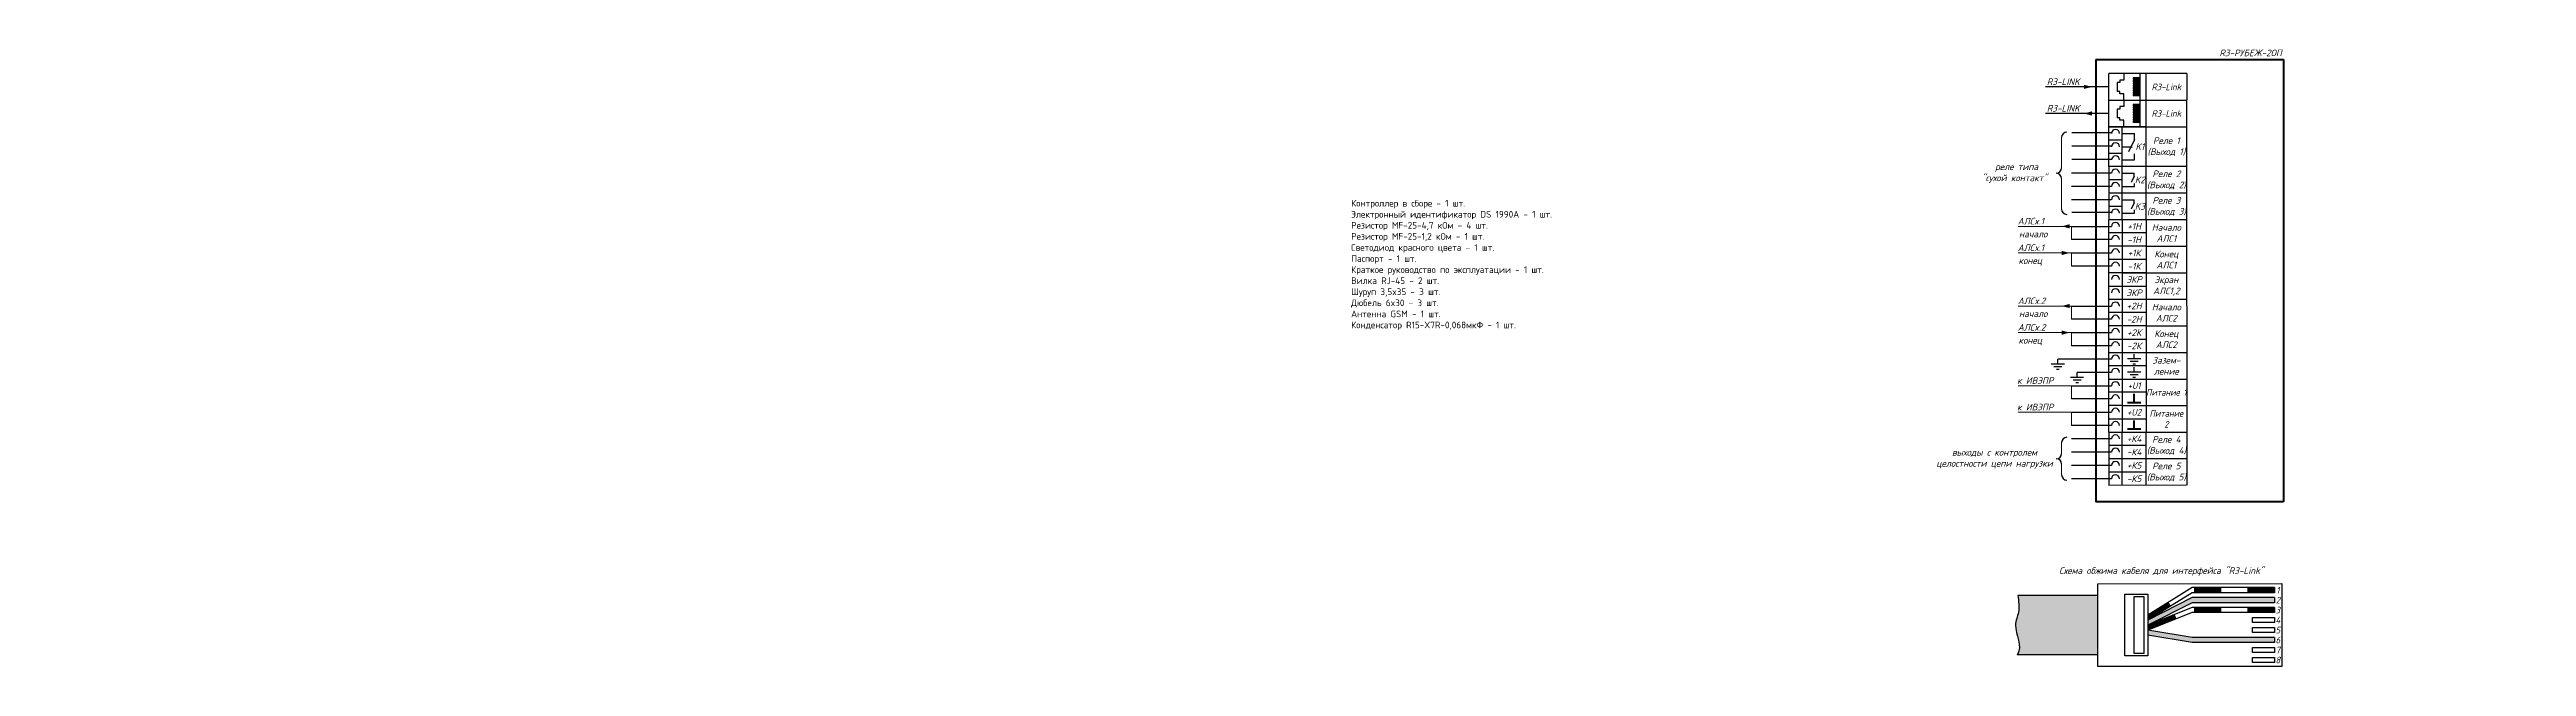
# Model space of a CAD drawing. Header units: millimetres. Extents: x 11019 to 672023, y -45952 to 891139.
# Drawn here: x 201529 to 294738, y 5296 to 28528 of the extents above; entities that cross this region are included whole.
import ezdxf
from ezdxf import colors
from ezdxf.entities.mleader import LeaderData, LeaderLine
from ezdxf.enums import TextEntityAlignment as Align
from ezdxf.math import Vec2, Vec3

# ---------------------------------------------------------------- set-up
doc = ezdxf.new("R2010")
doc.units = ezdxf.units.MM
doc.layers.add('ODG - Текст', color=7, linetype='Continuous')
doc.layers.add('Схемы подключ', color=7, linetype='Continuous', lineweight=15)
doc.styles.add('ISOCPEUR', font='isocpeui.ttf', dxfattribs={"height": 250})
doc.styles.add('KOSTY_STYLE', font='isocpeur.ttf')

# ---------------------------------------------------------------- blocks, each defined once
blk = doc.blocks.new('разьем')
for p, q in [((0, -1000), (0, 0)), ((-753, -332), (-854, -332)), ((-854, -668), (-854, -333)), ((-753, -668), (-854, -668)), ((-600, -242), (-753, -242)), ((-753, -242), (-753, -332)), ((-753, -758), (-753, -668)), ((-600, -758), (-753, -758)), ((-600, 0), (-600, -242)), ((-600, -1000), (-600, -758)), ((-254, -210), (-254, -163)), ((0, -163), (-254, -163)), ((0, -210), (-254, -210)), ((-254, -299), (-254, -253)), ((0, -253), (-254, -253)), ((0, -299), (-254, -299)), ((-254, -389), (-254, -343)), ((0, -343), (-254, -343)), ((0, -389), (-254, -389)), ((-254, -479), (-254, -432)), ((0, -432), (-254, -432)), ((0, -479), (-254, -479)), ((-254, -568), (-254, -522)), ((0, -522), (-254, -522)), ((0, -568), (-254, -568)), ((-254, -658), (-254, -612)), ((0, -612), (-254, -612)), ((0, -658), (-254, -658)), ((-254, -748), (-254, -701)), ((0, -701), (-254, -701)), ((0, -748), (-254, -748)), ((-254, -838), (-254, -791)), ((0, -791), (-254, -791)), ((0, -838), (-254, -838))]:
    blk.add_line(p, q)
blk = doc.blocks.new('_Oblique')
at = {"color": 0, "linetype": 'ByBlock', "lineweight": -2}
blk.add_line((-0.5, -0.5), (0.5, 0.5), dxfattribs=at)

msp = doc.modelspace()

# ---------------------------------------------------------------- hatches: boundary and pattern name
h = msp.add_hatch(color=256)
h.dxf.hatch_style = 1
h.set_gradient(color1=(51, 51, 51), color2=(132, 132, 132), rotation=90, tint=1, name='CYLINDER')
edge = h.paths.add_edge_path()
edge.add_line((278609, 5736), (278609, 7973))
edge.add_line((278609, 7973), (275597, 7973))
edge.add_spline(control_points=[(275597, 7973), (275626, 7752), (275679, 7342), (275363, 6756), (275797, 6044), (275576, 5743), (275573, 5739)], knot_values=[0, 0, 0, 0, 258.286067, 479.760953, 905.2685, 910.498265, 910.498265, 910.498265, 910.498265], degree=3, periodic=0)
edge.add_line((275573, 5736), (278609, 5736))
h = msp.add_hatch(color=256)
h.dxf.hatch_style = 1
h.set_gradient(color1=(255, 127, 0), color2=(255, 127, 0), tint=1)
h.paths.add_polyline_path([(282157, 7889), (280493, 7044), (280493, 6854), (282157, 7699), (285256, 7699), (285256, 7889)])
h = msp.add_hatch(color=256)
h.dxf.hatch_style = 1
h.set_gradient(color1=(255, 127, 0), color2=(255, 127, 0), tint=1)
h.paths.add_polyline_path([(280493, 7234), (280493, 7044), (281345, 7572), (281260, 7709)])
h = msp.add_hatch(color=256)
h.dxf.hatch_style = 1
h.set_gradient(color1=(255, 127, 0), color2=(255, 127, 0), tint=1)
h.paths.add_polyline_path([(283240, 8075), (283240, 8265), (282232, 8265), (282232, 8075)])
h = msp.add_hatch(color=256)
h.dxf.hatch_style = 1
h.set_gradient(color1=(51, 204, 0), color2=(51, 204, 0), tint=1)
h.paths.add_polyline_path([(283240, 7324), (283240, 7513), (282232, 7513), (282232, 7324)])
h = msp.add_hatch(color=256)
h.dxf.hatch_style = 1
h.set_gradient(color1=(255, 127, 0), color2=(255, 127, 0), tint=1)
h.paths.add_polyline_path([(285256, 8075), (285256, 8265), (284248, 8265), (284248, 8075)])
h = msp.add_hatch(color=256)
h.dxf.hatch_style = 1
h.set_gradient(color1=(51, 204, 0), color2=(51, 204, 0), tint=1)
h.paths.add_polyline_path([(285256, 7324), (285256, 7513), (284248, 7513), (284248, 7324)])
h = msp.add_hatch(color=256)
h.dxf.hatch_style = 1
h.set_gradient(color1=(51, 204, 0), color2=(51, 204, 0), tint=1)
h.paths.add_polyline_path([(281543, 7080), (281478, 7244), (280493, 6854), (280493, 6665)])
h = msp.add_hatch(color=256)
h.dxf.hatch_style = 1
h.set_gradient(color1=(51, 204, 0), color2=(51, 204, 0), tint=1)
h.paths.add_polyline_path([(282157, 6385), (280493, 6665), (280493, 6475), (282157, 6196), (285256, 6196), (285256, 6385)])

# ---------------------------------------------------------------- linework, layer by layer
for p, q in [((281952, 27619), (279021, 27619)), ((280422, 25619), (280422, 27619)), ((280422, 26619), (281951, 26618)), ((279125, 25391), (277625, 25391)), ((279021, 24119), (279021, 25619)), ((279524, 25369), (279982, 25369)), ((279982, 25136), (279982, 25369)), ((279125, 24891), (277625, 24891)), ((279125, 24391), (277625, 24391)), ((279524, 24869), (279904, 24869)), ((279524, 24369), (279982, 24369)), ((279982, 25136), (279760, 24679)), ((279982, 24369), (279982, 24601)), ((279122, 23869), (277622, 23869)), ((279122, 23370), (277622, 23370)), ((279522, 23869), (279981, 23869)), ((279525, 23369), (279984, 23369)), ((279981, 23753), (279865, 23514)), ((279981, 23753), (279981, 23869)), ((279984, 23369), (279984, 23485)), ((279122, 22870), (277622, 22870)), ((279125, 22391), (277625, 22391)), ((279522, 22869), (279981, 22869)), ((279981, 22753), (279865, 22514)), ((279981, 22753), (279981, 22869)), ((279984, 22369), (279984, 22485)), ((279525, 22369), (279984, 22369)), ((280424, 21119), (281951, 21119)), ((280423, 18119), (281951, 18119)), ((279123, 16869), (277099, 16869)), ((280423, 17119), (281951, 17119)), ((279122, 16369), (277825, 16369)), ((280423, 15119), (281951, 15119)), ((280423, 14119), (281951, 14119)), ((279122, 13868), (277622, 13868)), ((279122, 13368), (277622, 13368)), ((279122, 12868), (277622, 12868)), ((279123, 12368), (277623, 12368)), ((279023, 12618), (279023, 12117)), ((278609, 7973), (275597, 7973)), ((278609, 7650), (278609, 7973)), ((282157, 8265), (280493, 7234)), ((282157, 8075), (280493, 7044)), ((282157, 7889), (280493, 7044)), ((282157, 7699), (280493, 6854)), ((282157, 7513), (280493, 6854)), ((281345, 7572), (281260, 7709)), ((285256, 8265), (282157, 8265)), ((285256, 8075), (282157, 8075)), ((285256, 7889), (282157, 7889)), ((285256, 7699), (282157, 7699)), ((285256, 7513), (282157, 7513)), ((285256, 7889), (285256, 7699)), ((285256, 7513), (285256, 7324)), ((282157, 7324), (280493, 6665)), ((282157, 6385), (280493, 6665)), ((281478, 7244), (281543, 7080)), ((285256, 7324), (282157, 7324)), ((278609, 5736), (275571, 5736)), ((282157, 6196), (280493, 6475)), ((285256, 6385), (282157, 6385)), ((285256, 6196), (282157, 6196)), ((285256, 6385), (285256, 6196))]:
    msp.add_line(p, q)
for points in [[(280422, 25619), (279021, 25619), (279021, 27619)], [(279021, 26619), (280422, 26619)], [(283240, 8075), (283240, 8265)], [(283240, 7324), (283240, 7513)], [(284248, 8265), (284248, 8075)], [(284248, 7513), (284248, 7324)], [(284429, 8075), (284429, 8265)], [(285256, 8265), (285256, 8075)]]:
    msp.add_lwpolyline(points)
for points in [[(278609, 8413), (285526, 8416), (285526, 5299), (278609, 5296)], [(279627, 8014), (280493, 8014), (280493, 5695), (279627, 5695)], [(280343, 5783), (279973, 5783), (279973, 7926), (280343, 7926)], [(284429, 7137), (285256, 7137), (285256, 6948), (284429, 6948)], [(284429, 6761), (285256, 6761), (285256, 6572), (284429, 6572)], [(284429, 6009), (285256, 6009), (285256, 5820), (284429, 5820)], [(284429, 5633), (285256, 5633), (285256, 5444), (284429, 5444)]]:
    msp.add_lwpolyline(points, close=True)
for centre, start, end in [((277443, 25217), 90, 180), ((277043, 24069), 270, 0), ((277043, 23669), 0, 90), ((277443, 22521), 180, 270), ((277045, 13318), 270, 0), ((277045, 12918), 0, 90), ((277445, 13727), 90, 180), ((277445, 12510), 180, 270)]:
    msp.add_arc(centre, 200, start, end)
msp.add_open_spline([(275597, 7973), (275626, 7752), (275679, 7342), (275363, 6756), (275797, 6044), (275576, 5743), (275573, 5739), (275573, 5738), (275572, 5737), (275571, 5736)], degree=3, knots=[0, 0, 0, 0, 258.286067, 479.760953, 905.2685, 910.498265, 910.498265, 910.498265, 912.069163, 912.069163, 912.069163, 912.069163])
at = {"layer": 'Схемы подключ', "lineweight": 50}
msp.add_line((278534, 28152), (278534, 11493), dxfattribs=at)
at = {"layer": 'Схемы подключ', "color": 0, "lineweight": 25}
for p, q in [((279021, 27120), (276644, 27120)), ((281952, 27619), (281951, 25619)), ((279022, 26118), (276644, 26120)), ((279022, 24119), (279022, 22119)), ((281952, 23119), (279022, 23119)), ((277622, 21869), (279122, 21869)), ((281951, 22119), (279022, 22119)), ((280424, 21619), (279022, 21619)), ((279523, 21619), (279523, 19619)), ((280423, 21619), (280423, 19619)), ((279122, 21369), (277622, 21369)), ((277623, 20869), (279123, 20869)), ((280424, 21119), (279022, 21119)), ((280424, 20619), (279022, 20619)), ((279123, 20369), (277623, 20369)), ((280423, 20119), (279022, 20119)), ((279522, 19619), (279522, 18619)), ((280423, 19619), (280423, 18619)), ((277622, 18869), (279122, 18869)), ((281951, 19119), (279022, 19119)), ((279122, 18369), (277622, 18369)), ((277623, 17869), (279123, 17869)), ((280423, 18619), (279022, 18619)), ((280423, 18119), (279022, 18119)), ((279523, 18619), (279523, 16619)), ((280423, 18619), (280423, 16619)), ((279123, 17369), (277622, 17369)), ((277622, 15869), (279122, 15869)), ((280423, 16619), (279022, 16619)), ((279122, 15369), (277622, 15369)), ((280423, 15619), (279022, 15619)), ((279523, 15619), (279523, 14119)), ((280423, 15619), (280423, 14119)), ((277622, 14869), (279122, 14869)), ((279122, 14369), (277622, 14369)), ((279023, 14119), (279023, 12618))]:
    msp.add_line(p, q, dxfattribs=at)
at = {"layer": 'Схемы подключ'}
for p, q in [((277243, 24069), (277243, 25217)), ((277243, 23669), (277243, 22521)), ((277622, 21869), (275609, 21869)), ((277622, 21369), (277622, 21869)), ((277622, 21369), (277622, 21869)), ((277623, 20869), (275609, 20869)), ((277623, 20369), (277623, 20869)), ((277622, 18869), (275609, 18869)), ((277622, 18369), (277622, 18869)), ((277622, 18369), (277622, 18869)), ((277623, 17869), (275609, 17869)), ((277623, 17369), (277623, 17869)), ((277622, 15869), (275609, 15869)), ((277622, 15369), (277622, 15869)), ((277622, 15369), (277622, 15869)), ((277622, 15369), (277622, 15869)), ((277622, 14869), (275609, 14869)), ((277622, 14369), (277622, 14869)), ((277622, 14369), (277622, 14869)), ((277622, 14369), (277622, 14869)), ((277245, 13318), (277245, 13727)), ((277245, 12918), (277245, 12510))]:
    msp.add_line(p, q, dxfattribs=at)
at = {"layer": 'Схемы подключ', "lineweight": 50}
for points in [[(278534, 28152), (285601, 28152)], [(285601, 28152), (285601, 11493)], [(285600, 11493), (278534, 11493)]]:
    msp.add_lwpolyline(points, dxfattribs=at)
at = {"layer": 'Схемы подключ', "color": 0, "lineweight": 25}
for points in [[(279021, 25619), (281951, 25619)], [(279524, 24119), (279524, 25619)], [(280423, 22119), (280423, 25619)], [(281951, 25619), (281957, 12119)], [(279524, 25119), (279022, 25119)], [(279022, 24619), (279524, 24619)], [(281952, 24119), (279021, 24119)], [(279522, 23619), (279022, 23619)], [(279522, 22619), (279522, 24119)], [(279522, 22619), (279022, 22619)], [(279524, 22119), (279524, 22619)], [(279022, 20619), (279022, 22119)], [(279522, 22119), (279522, 21619)], [(280423, 22119), (280423, 21619)], [(279022, 20119), (279022, 20619)], [(279022, 17119), (279022, 20119)], [(279022, 19619), (280423, 19619)], [(279523, 20119), (281951, 20119)], [(277099, 16682), (277099, 16869)], [(279023, 16619), (279022, 17119)], [(279023, 17619), (280423, 17619)], [(279023, 17119), (280423, 17119)], [(280222, 16875), (279722, 16875)], [(279972, 16875), (279972, 17062)], [(277349, 16682), (276849, 16682)], [(277249, 16582), (276949, 16582)], [(277149, 16482), (277049, 16482)], [(278075, 16182), (277575, 16182)], [(277975, 16082), (277675, 16082)], [(277875, 15982), (277775, 15982)], [(277825, 16182), (277825, 16369)], [(279022, 16119), (279022, 16619)], [(279022, 16119), (280423, 16119)], [(279022, 15619), (279022, 16119)], [(279522, 16619), (279522, 16119)], [(279522, 16119), (279522, 15619)], [(280222, 16375), (279722, 16375)], [(280122, 16775), (279822, 16775)], [(280122, 16275), (279822, 16275)], [(280022, 16675), (279922, 16675)], [(280022, 16175), (279922, 16175)], [(279972, 16375), (279972, 16562)], [(280423, 16619), (280423, 16119)], [(280423, 16119), (280423, 15619)], [(280423, 16119), (281951, 16119)], [(279022, 14619), (279023, 15119)], [(279023, 15119), (279023, 15619)], [(279522, 15119), (279023, 15119)], [(279523, 15119), (280423, 15119)], [(279022, 14119), (279022, 14619)], [(279022, 14119), (280423, 14119)], [(279023, 14619), (280423, 14619)], [(279524, 13618), (279524, 14118)], [(280423, 12118), (280423, 14118)], [(280423, 13618), (279023, 13618)], [(281951, 13120), (279023, 13118)], [(279524, 13118), (279524, 13618)], [(279524, 12618), (279524, 13118)], [(280423, 12618), (279023, 12618)], [(281950, 12119), (279023, 12117)], [(279523, 12118), (279523, 12618)]]:
    msp.add_lwpolyline(points, dxfattribs=at)
for points in [[(279424, 25369, 1), (279124, 25369, 1)], [(279424, 24869, 1), (279124, 24869, 1)], [(279424, 24369, 1), (279124, 24369, 1)], [(279422, 23869, 1), (279122, 23869, 1)], [(279422, 23369, 1), (279122, 23369, 1)], [(279422, 22869, 1), (279122, 22869, 1)], [(279422, 22369, 1), (279122, 22369, 1)], [(279422, 21869, 1), (279122, 21869)], [(279423, 21369, 1), (279123, 21369)], [(279423, 20869, 1), (279123, 20869)], [(279423, 20369, 1), (279123, 20369)], [(279423, 19869, 1), (279123, 19869)], [(279422, 19369, 1), (279122, 19369)], [(279422, 18869, 1), (279122, 18869)], [(279423, 18369, 1), (279123, 18369)], [(279423, 17869, 1), (279123, 17869)], [(279423, 17369, 1), (279123, 17369)], [(279423, 16869, 1), (279123, 16869)], [(279422, 16369, 1), (279122, 16369)], [(279422, 15869, 1), (279122, 15869)], [(279423, 15369, 1), (279123, 15369)], [(279423, 14869, 1), (279123, 14869)], [(279423, 14369, 1), (279123, 14369)], [(279423, 13868, 1), (279123, 13868, 1)], [(279423, 13368, 1), (279123, 13368, 1)], [(279421, 12368, 1), (279121, 12368, 1)], [(279423, 12868, 1), (279123, 12868, 1)]]:
    msp.add_lwpolyline(points, format="xyb", dxfattribs=at)
at = {"layer": 'Схемы подключ', "color": 0, "lineweight": 40}
for points in [[(280222, 15227), (279722, 15227)], [(279972, 15227), (279972, 15562)], [(280222, 14227), (279722, 14227)], [(279972, 14227), (279972, 14562)]]:
    msp.add_lwpolyline(points, dxfattribs=at)
at = {"layer": 'Схемы подключ', "linetype": 'Continuous', "extrusion": (0, 0, -1)}
for points in [[(-278084, 27041), (-278384, 27120), (-278084, 27199)], [(-278084, 27041), (-278384, 27120), (-278084, 27199)], [(-278384, 26198), (-278084, 26119), (-278384, 26040)], [(-278384, 26198), (-278084, 26119), (-278384, 26040)], [(-277549, 21790), (-277249, 21869), (-277549, 21948)], [(-277549, 21790), (-277250, 21869), (-277549, 21948)], [(-277249, 20947), (-277549, 20867), (-277249, 20788)], [(-277250, 20947), (-277549, 20867), (-277250, 20788)], [(-277549, 18790), (-277249, 18869), (-277549, 18948)], [(-277549, 18790), (-277250, 18869), (-277549, 18948)], [(-277249, 17947), (-277549, 17867), (-277249, 17788)], [(-277250, 17947), (-277549, 17867), (-277250, 17788)]]:
    msp.add_solid(points, dxfattribs=at)

# ---------------------------------------------------------------- block references
at = {"xscale": -1, "rotation": 180}
for p in [(280189, 26619), (280189, 25619)]:
    msp.add_blockref('разьем', p, dxfattribs=at)

# ---------------------------------------------------------------- texts
at = {"char_height": 250, "attachment_point": 5, "style": 'ISOCPEUR'}
for s, insert, width in [('Реле 1\\P(Выход 1)', (281187, 24869), 1698.47), ('K1', (280190, 24869), 317.94), ('K2', (280190, 23619), 317.94), ('Реле 2\\P(Выход 2)', (281188, 23619), 1698.47), ('K3', (280190, 22619), 317.94), ('Реле 3\\P(Выход 3)', (281188, 22619), 1698.47), ('Начало АЛС1', (281187, 21619), 328.25), ('Конец АЛС1', (281187, 20619), 328.25), ('Экран АЛС1,2', (281187, 19619), 328.25), ('Начало АЛС2', (281187, 18619), 328.25), ('Конец АЛС2', (281187, 17619), 328.25), ('Зазем-\\Pление', (281187, 16619), 1515.37), ('{\\W0.9;Питание 1}', (281187, 15619), 1440.32), ('{\\W0.9;Питание 2}', (281187, 14619), 1440.32), ('Реле 4\\P(Выход 4)', (281187, 13619), 1698.47), ('Реле 5\\P(Выход 5)', (281187, 12620), 1698.47)]:
    msp.add_mtext(s, dxfattribs=dict(at, insert=insert, width=width))
at = {"layer": 'ODG - Текст', "insert": (250259, 22865), "char_height": 250, "width": 11869.78, "attachment_point": 1, "style": 'KOSTY_STYLE'}
msp.add_mtext('\\pxl1;Контроллер в сборе - 1 шт.\\PЭлектронный идентификатор DS 1990A - 1 шт.\\PРезистор MF-25-4,7 кОм - 4 шт.\\PРезистор MF-25-1,2 кОм - 1 шт.\\PСветодиод красного цвета - 1 шт.\\PПаспорт - 1 шт.\\PКраткое руководство по эксплуатации - 1 шт.\\PВилка RJ-45 - 2 шт.\\PШуруп 3,5x35 - 3 шт.\\PДюбель 6x30 - 3 шт.\\PАнтенна GSM - 1 шт.\\PКонденсатор R15-X7R-0,068мкФ - 1 шт.', dxfattribs=at)
at = {"layer": 'Схемы подключ', "color": 7, "style": 'ISOCPEUR'}
for s, p in [('R3-РУБЕЖ-2ОП', (283184, 28276)), ('Схема обжима кабеля для интерфейса "R3-Link"', (277151, 8782))]:
    msp.add_text(s, height=250, dxfattribs=at).set_placement(p)
at = {"layer": 'Схемы подключ', "color": 0, "lineweight": 0, "style": 'ISOCPEUR'}
for s, p in [('R3-LINK', (277925, 27315)), ('R3-LINK', (277924, 26315)), ('АЛСx.1', (276584, 22064)), ('АЛСx.1', (276584, 21064)), ('АЛСx.2', (276634, 19064)), ('АЛСx.2', (276634, 18064)), ('к ИВЭПР', (276934, 16063)), ('к ИВЭПР', (276934, 15063))]:
    msp.add_text(s, height=250, dxfattribs=at).set_placement(p, align=Align.MIDDLE_RIGHT)
at = {"layer": 'Схемы подключ', "color": 0, "lineweight": 25, "style": 'ISOCPEUR', "width": 0.95}
for s, p in [('R3-Link', (281188, 27119)), ('R3-Link', (281187, 26119)), ('+U1', (279973, 15869)), ('+U2', (279973, 14869)), ('3', (285384, 7418)), ('2', (285384, 7794)), ('1', (285384, 8170)), ('5', (285384, 6666)), ('4', (285384, 7042)), ('6', (285384, 6290)), ('8', (285384, 5539)), ('7', (285384, 5915))]:
    msp.add_text(s, height=250, dxfattribs=at).set_placement(p, align=Align.MIDDLE_CENTER)
at = {"layer": 'Схемы подключ', "color": 7, "lineweight": 0, "style": 'ISOCPEUR'}
for s, p in [('начало', (276709, 21578)), ('конец', (276509, 20578)), ('начало', (276709, 18578)), ('конец', (276509, 17578))]:
    msp.add_text(s, height=250, dxfattribs=at).set_placement(p, align=Align.MIDDLE_RIGHT)
at = {"layer": 'Схемы подключ', "color": 0, "lineweight": 25, "style": 'ISOCPEUR'}
for s, p in [('+1Н', (279973, 21869)), ('-1Н', (279973, 21369)), ('+1К', (279973, 20869)), ('ЭКР', (279973, 19869)), ('-1К', (279973, 20369)), ('ЭКР', (279973, 19369)), ('+2Н', (279973, 18869)), ('-2Н', (279973, 18369)), ('+2К', (279973, 17869)), ('-2К', (279973, 17369)), ('+К4', (279973, 13869)), ('-К4', (279973, 13368)), ('-К5', (279973, 12368)), ('+К5', (279974, 12868))]:
    msp.add_text(s, height=250, dxfattribs=at).set_placement(p, align=Align.MIDDLE_CENTER)
at = {"layer": 'Схемы подключ', "char_height": 250, "attachment_point": 5, "style": 'ISOCPEUR'}
for s, width, insert in [(' реле типа\\P"сухой контакт"', 3136.89, (275472, 23869)), ('выходы с контролем целостности цепи нагрузки', 4562.5, (274721, 13118))]:
    msp.add_mtext_dynamic_manual_height_columns(s, width=width, gutter_width=1250, heights=[0], dxfattribs=dict(at, insert=insert))

# ---------------------------------------------------------------- leaders
at = {"color": 0}
ml = msp.add_multileader_mtext('Standard', dxfattribs=at)
ml.set_content('Соединение по радиосигналу', color=7, style='KOSTY_STYLE')
ml.set_leader_properties(color=256)
ml.set_arrow_properties(name='OBLIQUE')
ml.build(insert=Vec2(0, 0))
ml.multileader.update_dxf_attribs({"has_dogleg": 0, "text_left_attachment_type": 6, "text_right_attachment_type": 6, "dogleg_length": 0.5, "arrow_head_size": 100, "scale": 100})
ctx = ml.context
ctx.base_point, ctx.scale, ctx.char_height, ctx.arrow_head_size, ctx.landing_gap_size, ctx.plane_origin = Vec3(96599, 15230), 100, 200, 100, 0, Vec3(103752, 17171)
ctx.left_attachment, ctx.right_attachment = 6, 6
notes = []
notes.append((ctx, [(0, (1, 1, 0), (96549, 15230), (1, 0), 50, [(0, [(95846, 14644)], 0, [])])]))
ctx.mtext.insert, ctx.mtext.width, ctx.mtext.defined_height, ctx.mtext.flow_direction = Vec3(96599, 15490), 5754.24, 140, 5
ml = msp.add_multileader_mtext('Standard', dxfattribs=at)
ml.set_content('1 кабель UTP', color=7, style='KOSTY_STYLE')
ml.set_leader_properties(color=256)
ml.set_arrow_properties(name='OBLIQUE')
ml.build(insert=Vec2(0, 0))
ml.multileader.update_dxf_attribs({"has_dogleg": 0, "text_left_attachment_type": 6, "text_right_attachment_type": 6, "dogleg_length": 0.5, "arrow_head_size": 100, "scale": 100})
ctx = ml.context
ctx.base_point, ctx.scale, ctx.char_height, ctx.arrow_head_size, ctx.landing_gap_size, ctx.plane_origin = Vec3(98398, 14489), 100, 200, 100, 0, Vec3(100622, 15680)
ctx.left_attachment, ctx.right_attachment = 6, 6
notes.append((ctx, [(0, (1, 1, 0), (98348, 14489), (1, 0), 50, [(0, [(97877, 14200)], 0, [])])]))
ctx.mtext.insert, ctx.mtext.width, ctx.mtext.flow_direction = Vec3(98398, 14729), 1719.25, 5
ml = msp.add_multileader_mtext('Standard', dxfattribs=at)
ml.set_content('4 кабеля UTP', color=7, style='KOSTY_STYLE')
ml.set_leader_properties(color=256)
ml.set_arrow_properties(name='OBLIQUE')
ml.build(insert=Vec2(0, 0))
ml.multileader.update_dxf_attribs({"has_dogleg": 0, "text_left_attachment_type": 6, "text_right_attachment_type": 6, "dogleg_length": 0.5, "arrow_head_size": 100, "scale": 100})
ctx = ml.context
ctx.base_point, ctx.scale, ctx.char_height, ctx.arrow_head_size, ctx.landing_gap_size, ctx.plane_origin = Vec3(97682, 9340), 100, 200, 100, 0, Vec3(99399, 10667)
ctx.left_attachment, ctx.right_attachment = 6, 6
notes.append((ctx, [(0, (1, 1, 0), (97632, 9340), (1, 0), 50, [(0, [(97277, 9715)], 0, [])])]))
ctx.mtext.insert, ctx.mtext.width, ctx.mtext.flow_direction = Vec3(97682, 9580), 2388.1, 5
for ctx, leaders in notes:
    for number, flags, end, landing, length, lines in leaders:
        leader = LeaderData()
        leader.index, (leader.has_last_leader_line, leader.has_dogleg_vector, leader.attachment_direction) = number, flags
        leader.last_leader_point, leader.dogleg_vector, leader.dogleg_length = Vec3(end), Vec3(landing), length
        for number, points, colour, breaks in lines:
            line = LeaderLine()
            line.index, line.vertices, line.color, line.breaks = number, Vec3.list(points), colors.encode_raw_color(colour), breaks
            leader.lines.append(line)
        ctx.leaders.append(leader)

doc.saveas('drawing.dxf')
